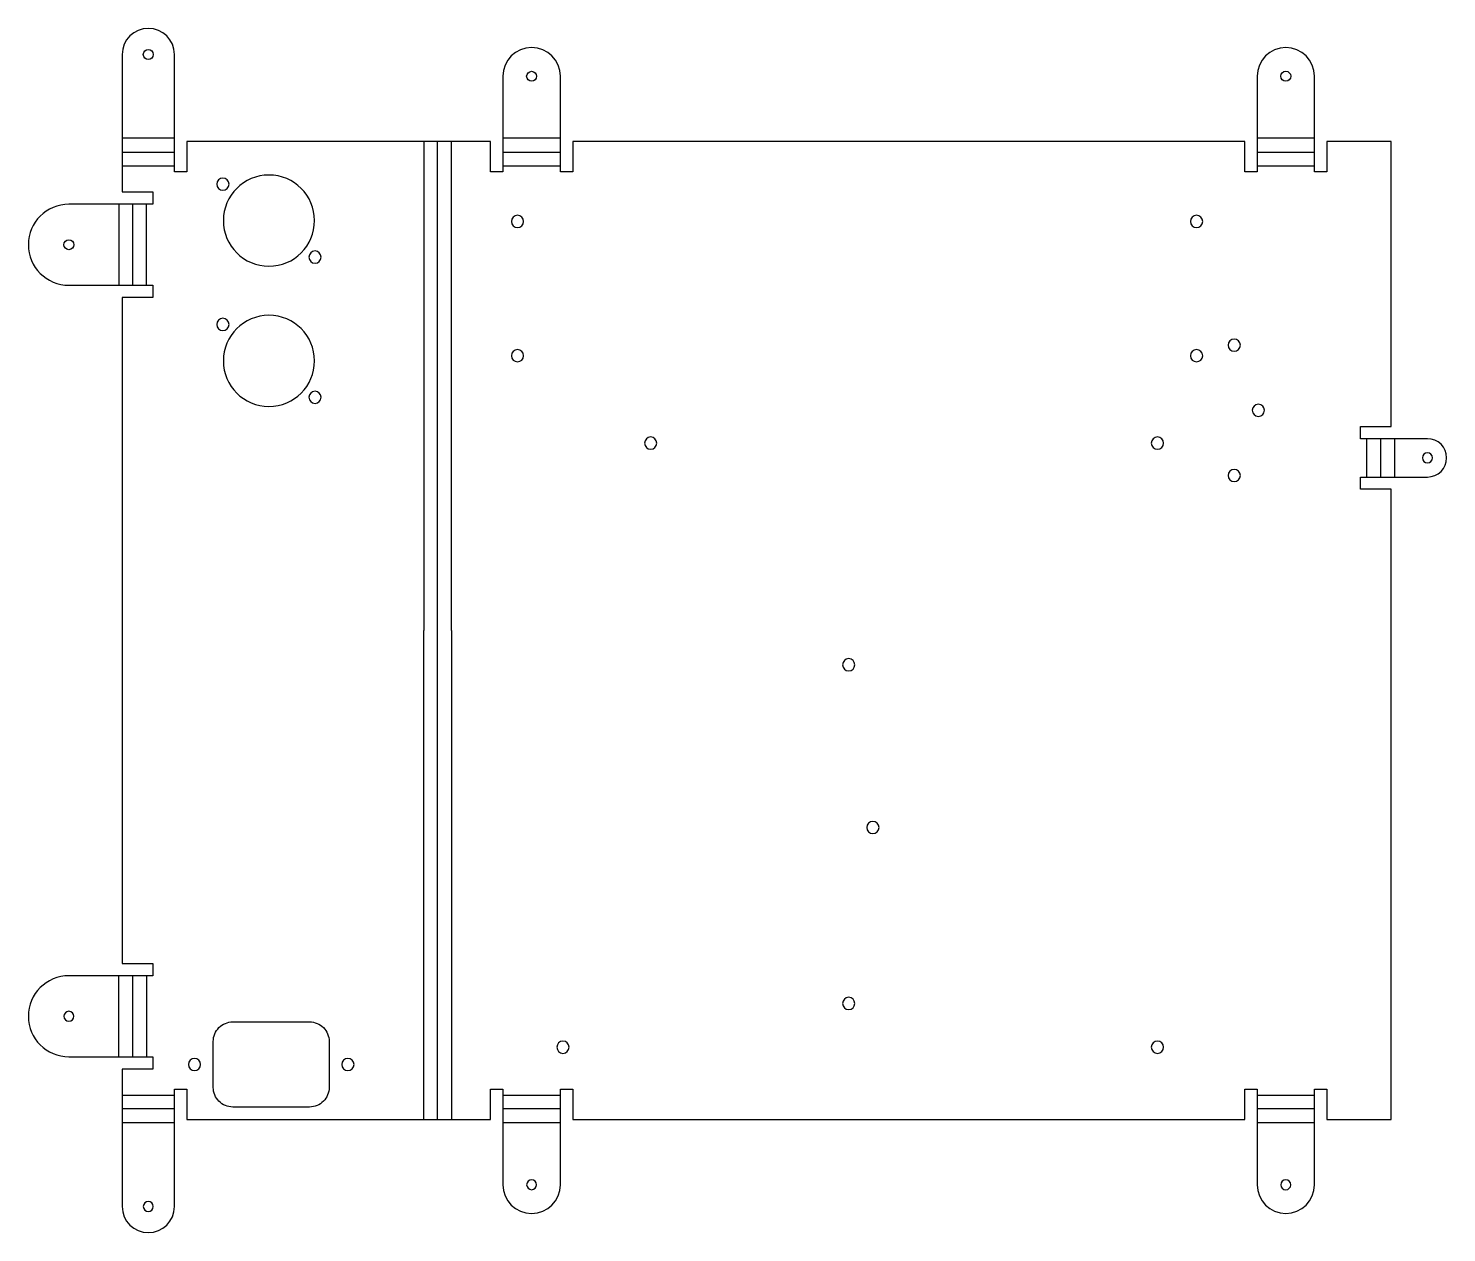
# Model space of a CAD drawing. Header units: millimetres. Extents: x -41 to 328, y -29 to 284.
import ezdxf

# ---------------------------------------------------------------- set-up
doc = ezdxf.new("R2010")
doc.units = ezdxf.units.MM

msp = doc.modelspace()

# ---------------------------------------------------------------- linework, layer by layer
at = {"layer": 'BEND'}
for p, q in [((-16.83, 252.22), (-3.2, 252.22)), ((65.4, 0), (65.4, 255)), ((82.4, 252.22), (97.4, 252.22)), ((279, 252.22), (293.95, 252.22)), ((-14.05, 217.5), (-14.05, 238.62)), ((311.18, 177.5), (311.18, 167.5)), ((-14.05, 16.38), (-14.05, 37.5)), ((-3.2, 2.78), (-16.83, 2.78)), ((97.4, 2.78), (82.4, 2.78)), ((293.95, 2.78), (279, 2.78))]:
    msp.add_line(p, q, dxfattribs=at)
at = {"layer": 'BEND_EXTENT'}
for p, q in [((-3.2, 255.82), (-16.83, 255.82)), ((97.4, 255.82), (82.4, 255.82)), ((293.95, 255.82), (279, 255.82)), ((61.8, 255), (61.8, 127.5)), ((69, 127.5), (69, 255)), ((-16.83, 248.62), (-3.2, 248.62)), ((82.4, 248.62), (97.4, 248.62)), ((279, 248.62), (293.95, 248.62)), ((-17.65, 238.62), (-17.65, 217.5)), ((-10.45, 217.5), (-10.45, 238.62)), ((307.58, 167.5), (307.58, 177.5)), ((314.78, 177.5), (314.78, 167.5)), ((61.8, 0), (61.8, 127.5)), ((69, 127.5), (69, 0)), ((-17.65, 16.38), (-17.65, 37.5)), ((-10.45, 37.5), (-10.45, 16.38)), ((-16.83, 6.38), (-3.2, 6.38)), ((82.4, 6.38), (97.4, 6.38)), ((279, 6.38), (293.95, 6.38)), ((-3.2, -0.82), (-16.83, -0.82)), ((97.4, -0.82), (82.4, -0.82)), ((293.95, -0.82), (279, -0.82))]:
    msp.add_line(p, q, dxfattribs=at)
at = {"layer": 'INTERIOR_PROFILES'}
msp.add_lwpolyline([(37.12, 8.39, -0.414214), (32.02, 3.29), (12.02, 3.29, -0.414214), (6.92, 8.39), (6.92, 20.39, -0.414214), (12.02, 25.49), (32.02, 25.49, -0.414214), (37.12, 20.39)], format="xyb", close=True, dxfattribs=at)
for centre in [(-10.01, 277.64), (89.9, 271.95), (286.48, 271.97), (-30.71, 228.06)]:
    msp.add_circle(centre, 1.3, dxfattribs=at)
at = {"layer": 'INTERIOR_PROFILES', "extrusion": (0, 0, -1)}
for centre, radius in [((-9.44, 243.84), 1.59), ((-21.44, 234.34), 11.88), ((-86.23, 234.13), 1.59), ((-263.23, 234.13), 1.59), ((-33.44, 224.84), 1.59), ((-9.44, 207.28), 1.59), ((-21.44, 197.78), 11.88), ((-273.04, 201.89), 1.59), ((-86.23, 199.13), 1.59), ((-263.23, 199.13), 1.59), ((-33.44, 188.28), 1.59), ((-279.33, 184.89), 1.59), ((-120.93, 176.35), 1.59), ((-253.01, 176.35), 1.59), ((-323.4, 172.5), 1.3), ((-273.04, 167.89), 1.59), ((-172.55, 118.57), 1.59), ((-178.86, 76.16), 1.59), ((-172.55, 30.3), 1.59), ((30.71, 26.94), 1.3), ((-98.07, 18.87), 1.59), ((-253.01, 18.87), 1.59), ((-2.02, 14.39), 1.59), ((-42.02, 14.39), 1.59), ((-89.9, -16.95), 1.3), ((-286.48, -16.97), 1.3), ((10.01, -22.64), 1.3)]:
    msp.add_circle(centre, radius, dxfattribs=at)
at = {"layer": 'OUTER_PROFILES'}
msp.add_lwpolyline([(-30.71, 37.5, 1), (-30.71, 16.38), (-8.85, 16.38), (-8.85, 13.18), (-16.83, 13.18), (-16.83, -22.64, 1), (-3.2, -22.64), (-3.2, 7.97), (0, 7.97), (0, 0), (79.2, 0), (79.2, 7.97), (82.4, 7.97), (82.4, -16.95, 1), (97.4, -16.95), (97.4, 7.97), (100.6, 7.97), (100.6, 0), (275.8, 0), (275.8, 7.97), (279, 7.97), (279, -16.97, 1), (293.95, -16.97), (293.95, 7.97), (297.15, 7.97), (297.15, 0), (313.95, 0), (313.95, 164.3), (305.98, 164.3), (305.98, 167.5), (323.4, 167.5, 1), (323.4, 177.5), (305.98, 177.5), (305.98, 180.7), (313.95, 180.7), (313.95, 255), (297.15, 255), (297.15, 247.02), (293.95, 247.02), (293.95, 271.97, 1), (279, 271.97), (279, 247.02), (275.8, 247.02), (275.8, 255), (100.6, 255), (100.6, 247.02), (97.4, 247.02), (97.4, 271.95, 1), (82.4, 271.95), (82.4, 247.02), (79.2, 247.02), (79.2, 255), (0, 255), (0, 247.02), (-3.2, 247.02), (-3.2, 277.64, 1), (-16.83, 277.64), (-16.83, 241.82), (-8.85, 241.82), (-8.85, 238.62), (-30.71, 238.62, 1), (-30.71, 217.5), (-8.85, 217.5), (-8.85, 214.3), (-16.83, 214.3), (-16.83, 40.7), (-8.85, 40.7), (-8.85, 37.5)], format="xyb", close=True, dxfattribs=at)

doc.saveas('drawing.dxf')
